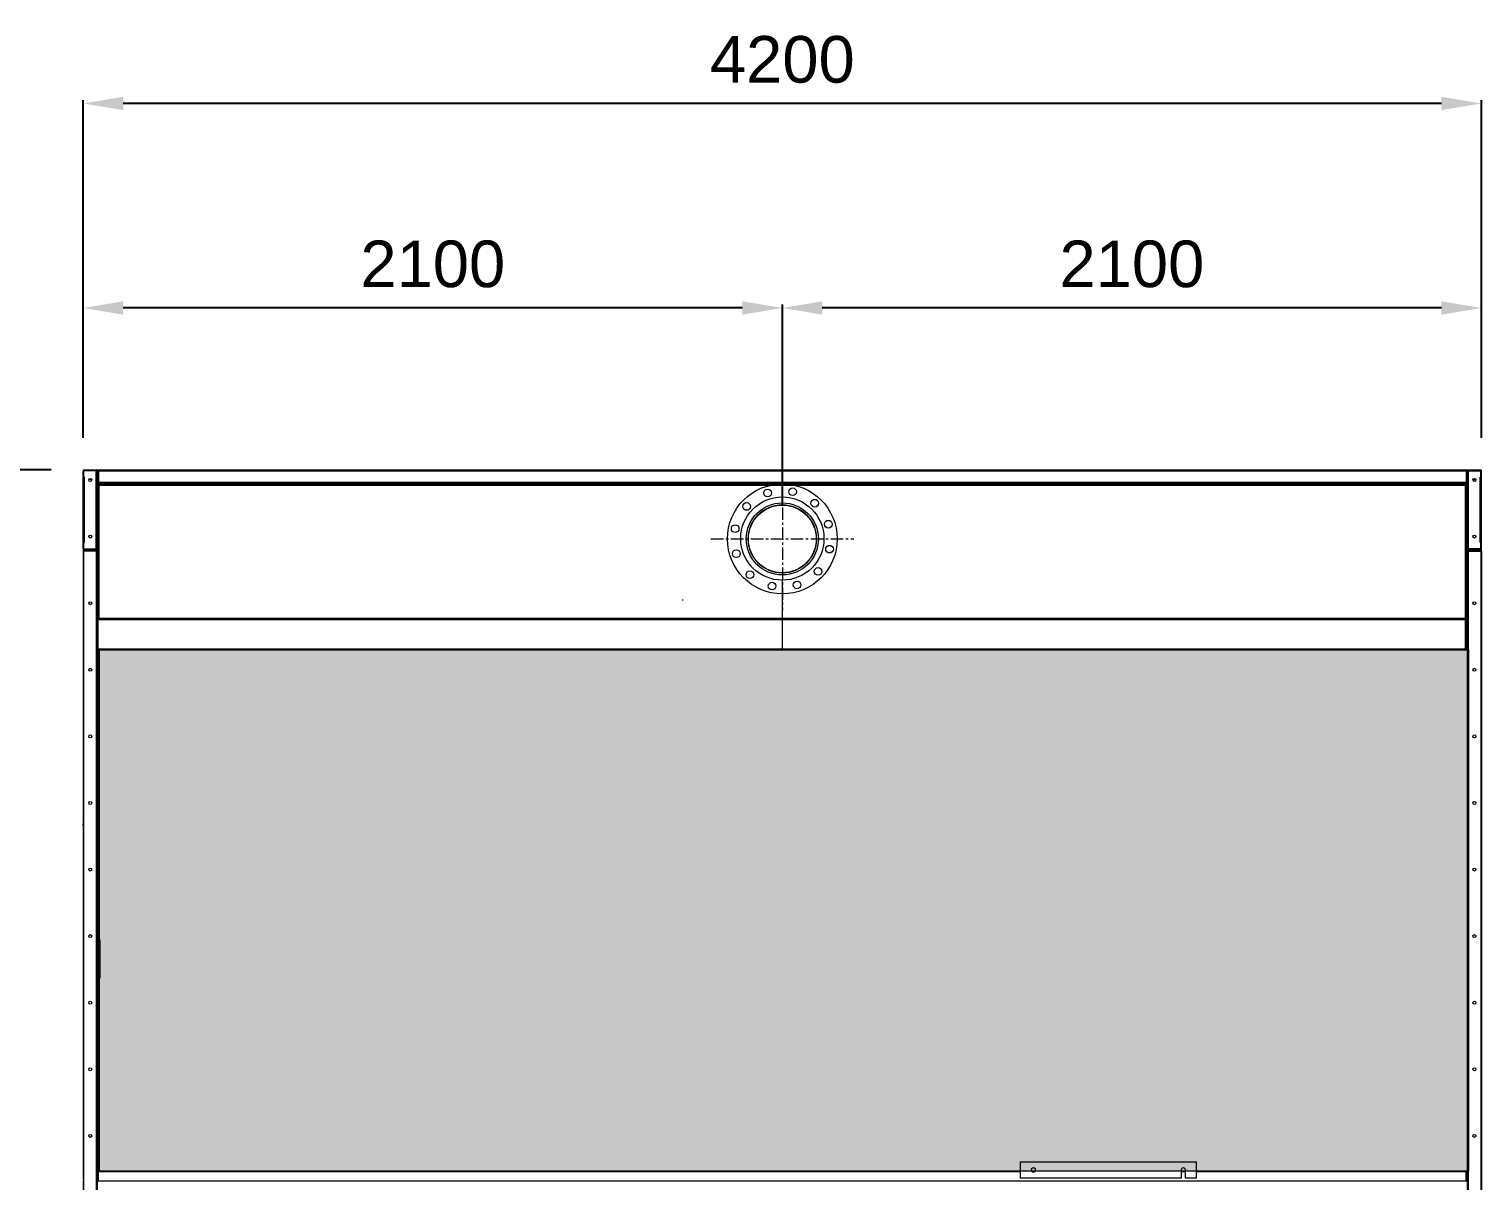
# Model space of a CAD drawing. Header units: millimetres. Extents: x 17202 to 48168, y 11732 to 33629.
# Drawn here: x 19848 to 24212, y 20622 to 24081 of the extents above; entities that cross this region are included whole.
import ezdxf

# ---------------------------------------------------------------- set-up
doc = ezdxf.new("R2010")
doc.units = ezdxf.units.MM
doc.linetypes.add('CENTER', pattern=[2, 1.25, -0.25, 0.25, -0.25])
doc.layers.add('center', color=1, linetype='CENTER')
doc.styles.get("Standard").update_dxf_attribs({"font": 'arial.ttf'})
doc.dimstyles.new('1.40', dxfattribs={"dimscale": 20, "dimtxt": 1.5, "dimasz": 1, "dimexe": 0.5, "dimexo": 0.5, "dimgap": 0.5, "dimtad": 1, "dimdec": 0, "dimzin": 0, "dimdsep": 46, "dimtxsty": 'Standard', "dimcen": 0, "dimclrd": 2, "dimclre": 2, "dimclrt": 3, "dimadec": 0, "dimazin": 0, "dimtfac": 1, "dimtdec": 0, "dimtmove": 0, "dimatfit": 0, "dimfxl": 1, "dimtolj": 1, "dimtzin": 0, "dimlwd": -1, "dimlwe": -1, "dimarcsym": 0})

# ---------------------------------------------------------------- blocks, each defined once
blk = doc.blocks.new('*D205')
at = {"color": 2, "transparency": 16777216}
for p, q in [((20010.4, 22853.5), (20010.4, 23253.5)), ((21990.4, 23243.5), (20130.4, 23243.5)), ((22110.4, 22650.9), (22110.4, 23253.5))]:
    blk.add_line(p, q, dxfattribs=at)
for points in [[(20130.4, 23263.5), (20130.4, 23223.5), (20010.4, 23243.5)], [(21990.4, 23263.5), (21990.4, 23223.5), (22110.4, 23243.5)]]:
    blk.add_solid(points, dxfattribs=at)
at = {"layer": 'Defpoints', "color": 0, "transparency": 16777216}
for p in [(20010.4, 23243.5), (20010.4, 22753.5), (22110.4, 22550.9)]:
    blk.add_point(p, dxfattribs=at)
at = {"color": 3, "lineweight": 5, "transparency": 16777216, "insert": (21060.4, 23375), "char_height": 140, "attachment_point": 5}
blk.add_mtext('\\A1;2100', dxfattribs=at)
blk = doc.blocks.new('*D204')
at = {"color": 2, "transparency": 16777216}
for p, q in [((22110.4, 22650.9), (22110.4, 23253.5)), ((24090.4, 23243.5), (22230.4, 23243.5)), ((24210.4, 22855.2), (24210.4, 23253.5))]:
    blk.add_line(p, q, dxfattribs=at)
for points in [[(22230.4, 23263.5), (22230.4, 23223.5), (22110.4, 23243.5)], [(24090.4, 23263.5), (24090.4, 23223.5), (24210.4, 23243.5)]]:
    blk.add_solid(points, dxfattribs=at)
at = {"layer": 'Defpoints', "color": 0, "transparency": 16777216}
for p in [(22110.4, 23243.5), (24210.4, 22755.2), (22110.4, 22550.9)]:
    blk.add_point(p, dxfattribs=at)
at = {"color": 3, "lineweight": 5, "transparency": 16777216, "insert": (23160.4, 23375), "char_height": 140, "attachment_point": 5}
blk.add_mtext('\\A1;2100', dxfattribs=at)
blk = doc.blocks.new('*D206')
at = {"color": 2, "transparency": 16777216}
for p, q in [((20010.4, 22853.5), (20010.4, 23867.8)), ((24090.4, 23857.8), (20130.4, 23857.8)), ((24210.4, 22853.5), (24210.4, 23867.8))]:
    blk.add_line(p, q, dxfattribs=at)
for points in [[(20130.4, 23877.8), (20130.4, 23837.8), (20010.4, 23857.8)], [(24090.4, 23877.8), (24090.4, 23837.8), (24210.4, 23857.8)]]:
    blk.add_solid(points, dxfattribs=at)
at = {"layer": 'Defpoints', "color": 0, "transparency": 16777216}
for p in [(20010.4, 23857.8), (20010.4, 22753.5), (24210.4, 22753.5)]:
    blk.add_point(p, dxfattribs=at)
at = {"color": 3, "lineweight": 5, "transparency": 16777216, "insert": (22110.4, 23989.3), "char_height": 140, "attachment_point": 5}
blk.add_mtext('\\A1;4200', dxfattribs=at)
blk = doc.blocks.new('*D207')
at = {"color": 2, "transparency": 16777216}
for p, q in [((19913.8, 22756.9), (19269.9, 22756.9)), ((19279.9, 22636.9), (19279.9, 19276.9)), ((19913.8, 19156.9), (19269.9, 19156.9))]:
    blk.add_line(p, q, dxfattribs=at)
for points in [[(19259.9, 22636.9), (19299.9, 22636.9), (19279.9, 22756.9)], [(19259.9, 19276.9), (19299.9, 19276.9), (19279.9, 19156.9)]]:
    blk.add_solid(points, dxfattribs=at)
at = {"layer": 'Defpoints', "color": 0, "transparency": 16777216}
for p in [(20013.8, 22756.9), (19279.9, 19156.9), (20013.8, 19156.9)]:
    blk.add_point(p, dxfattribs=at)
at = {"color": 3, "lineweight": 5, "transparency": 16777216, "insert": (19148.4, 20956.9), "char_height": 140, "attachment_point": 5, "rotation": 90}
blk.add_mtext('\\A1;3600', dxfattribs=at)
blk = doc.blocks.new('3')
at = {"lineweight": 20}
h = blk.add_hatch(dxfattribs=at)
h.set_pattern_fill('HONEY', scale=12)
h.set_pattern_definition([(0, (-389689.09, -67404.757), (57.15, 32.9955677), [38.1, -76.2]), (120, (-389689.09, -67404.757), (-57.15, 32.995568), [38.1, -76.2]), (60, (-389689.09, -67404.757), (1e-07, 65.9911357), [-76.2, 38.1])])
h.paths.add_polyline_path([(24171.2, 20650.6), (24171.2, 22217.1), (20057.8, 22217.1), (20057.8, 20650.6)])
at = {"color": 7, "lineweight": 20, "ltscale": 0.006917}
for p, q in [((20010.4, 22736.9), (20010.4, 22753.5)), ((20010.4, 22736.9), (20010.4, 22753.5)), ((24208.4, 22736.9), (24208.4, 22753.5)), ((24210.4, 22736.9), (24210.4, 22753.5)), ((20010.4, 22536.9), (20010.4, 22520.3)), ((20010.4, 22520.3), (20010.4, 22536.9)), ((24208.4, 22520.3), (24208.4, 22536.9)), ((24210.4, 22520.3), (24210.4, 22536.9))]:
    blk.add_line(p, q, dxfattribs=at)
at = {"color": 7, "lineweight": 20, "ltscale": 0.007958}
for p, q in [((20012.4, 22734.9), (20012.4, 22754)), ((24208.4, 22734.9), (24208.4, 22754)), ((20012.4, 22519.8), (20012.4, 22538.9)), ((24208.4, 22519.8), (24208.4, 22538.9))]:
    blk.add_line(p, q, dxfattribs=at)
at = {"color": 7, "lineweight": 20, "ltscale": 0.01525}
for p, q in [((20049, 22754), (20012.4, 22754)), ((24171.8, 22754), (24208.4, 22754)), ((20012.4, 22519.8), (20049, 22519.8)), ((24208.4, 22519.8), (24171.8, 22519.8))]:
    blk.add_line(p, q, dxfattribs=at)
at = {"color": 7, "lineweight": 20, "ltscale": 0.014667}
for p, q in [((20049, 22756.8), (20013.8, 22756.8)), ((20013.8, 22756.8), (20049, 22756.8)), ((20049, 22754.9), (20013.8, 22754.9)), ((24171.8, 22756.8), (24207, 22756.8)), ((24207, 22756.8), (24171.8, 22756.8)), ((24171.8, 22754.9), (24207, 22754.9)), ((20013.8, 22518.9), (20049, 22518.9)), ((20049, 22518.9), (20013.8, 22518.9)), ((20013.8, 22516.9), (20049, 22516.9)), ((24207, 22518.9), (24171.8, 22518.9)), ((24171.8, 22518.9), (24207, 22518.9)), ((24207, 22516.9), (24171.8, 22516.9))]:
    blk.add_line(p, q, dxfattribs=at)
at = {"color": 7, "lineweight": 20, "ltscale": 0.000374085}
for p, q in [((20015.8, 22754), (20015.8, 22754.8)), ((24207, 22754), (24207, 22754.8))]:
    blk.add_line(p, q, dxfattribs=at)
at = {"color": 7, "lineweight": 20, "ltscale": 0.000833263}
blk.add_line((20049, 22756.8), (20051, 22756.8), dxfattribs=at)
at = {"color": 7, "lineweight": 20, "ltscale": 0.000375}
for p, q in [((20049, 22754), (20049, 22754.9)), ((24171.8, 22754), (24171.8, 22754.9)), ((20055.6, 22713.2), (20055.6, 22714.1)), ((24165.2, 22713.2), (24165.2, 22714.1)), ((24166.4, 22712), (24166.4, 22712.9)), ((20049, 22519.8), (20049, 22518.9)), ((24166.4, 22497.8), (24166.4, 22496.9)), ((24171.8, 22519.8), (24171.8, 22518.9))]:
    blk.add_line(p, q, dxfattribs=at)
at = {"color": 7, "lineweight": 20, "ltscale": 0.001002}
for p, q in [((20051.4, 22754.9), (20049, 22754.9)), ((24169.4, 22754.9), (24171.8, 22754.9)), ((20051.4, 22518.9), (20049, 22518.9)), ((24169.4, 22518.9), (24171.8, 22518.9))]:
    blk.add_line(p, q, dxfattribs=at)
at = {"color": 7, "lineweight": 20, "ltscale": 0.097583}
for p, q in [((20049, 22519.8), (20049, 22754)), ((24171.8, 22519.8), (24171.8, 22754))]:
    blk.add_line(p, q, dxfattribs=at)
at = {"color": 7, "lineweight": 20, "ltscale": 0.000448698}
for p, q in [((20051.7, 22755.5), (20050.8, 22754.9)), ((24169.1, 22755.5), (24169.9, 22754.9)), ((20051.7, 22518.2), (20050.8, 22518.9)), ((24169.1, 22518.2), (24169.9, 22518.9))]:
    blk.add_line(p, q, dxfattribs=at)
at = {"color": 7, "lineweight": 20, "ltscale": 0.000272626}
blk.add_line((20051, 22756.8), (20051, 22756.2), dxfattribs=at)
at = {"color": 7, "lineweight": 20, "ltscale": 0.000736965}
blk.add_line((20053.7, 22755.2), (20051.9, 22755.2), dxfattribs=at)
at = {"color": 7, "lineweight": 20, "ltscale": 8.05106e-06}
blk.add_line((20052.4, 22753.5), (20052.4, 22753.5), dxfattribs=at)
blk.add_line((20052.4, 22753.5), (20052.4, 22753.5), dxfattribs=at)
at = {"color": 7, "lineweight": 20, "ltscale": 0.097167}
for p, q in [((20052.4, 22520.3), (20052.4, 22753.5)), ((24168.4, 22520.3), (24168.4, 22753.5)), ((24168.4, 22520.3), (24168.4, 22753.5))]:
    blk.add_line(p, q, dxfattribs=at)
at = {"color": 7, "lineweight": 20, "ltscale": 0.000414935}
for p, q in [((20053.4, 22755.9), (20052.7, 22755.2)), ((20056.1, 22755.2), (20055.4, 22755.9)), ((24164.7, 22755.2), (24165.4, 22755.9)), ((24167.4, 22755.9), (24166.7, 22755.2))]:
    blk.add_line(p, q, dxfattribs=at)
at = {"color": 7, "lineweight": 20, "ltscale": 0.000125672}
for p, q in [((20054.7, 22754.9), (20054.4, 22754.9)), ((24166.6, 22754.9), (24166.9, 22754.9))]:
    blk.add_line(p, q, dxfattribs=at)
at = {"color": 7, "lineweight": 20, "ltscale": 0.00012559}
blk.add_line((20054.7, 22754.9), (20054.4, 22754.9), dxfattribs=at)
at = {"color": 7, "lineweight": 20, "ltscale": 0.000562231}
blk.add_line((20054.4, 22753.5), (20054.4, 22754.9), dxfattribs=at)
at = {"color": 7, "lineweight": 20, "ltscale": 0.013833}
for p, q in [((20054.4, 22753.5), (20054.4, 22720.3)), ((20056.1, 22753.5), (20056.1, 22720.3)), ((24164.7, 22753.5), (24164.7, 22720.3))]:
    blk.add_line(p, q, dxfattribs=at)
at = {"color": 7, "lineweight": 20, "ltscale": 0.000708333}
for p, q in [((20056.1, 22753.5), (20054.4, 22753.5)), ((20054.4, 22713.2), (20054.4, 22711.5)), ((20056.4, 22713.2), (20056.4, 22711.5)), ((24164.4, 22713.2), (24164.4, 22711.5)), ((24164.7, 22718.9), (24166.4, 22718.9)), ((24166.4, 22713.2), (24166.4, 22711.5))]:
    blk.add_line(p, q, dxfattribs=at)
at = {"color": 7, "lineweight": 20, "ltscale": 0.001131}
for p, q in [((20056.1, 22753.5), (20056.1, 22756.2)), ((24164.7, 22756.2), (24164.7, 22753.5))]:
    blk.add_line(p, q, dxfattribs=at)
at = {"color": 7, "lineweight": 20}
for p, q in [((24164.7, 22753.5), (20056.1, 22753.5)), ((24163, 22756.8), (20057.8, 22756.8)), ((20056.1, 22720.3), (24164.7, 22720.3)), ((20056.1, 22716.9), (24164.7, 22716.9)), ((20057.8, 22714.9), (24163, 22714.9)), ((20057.8, 22711.5), (24163, 22711.5)), ((21604.4, 22715.2), (20266, 22715.2)), ((24129.8, 22715.2), (22016.4, 22715.2)), ((24168.4, 19661.7), (24168.4, 22583.9)), ((20011.6, 22513.5), (20011.6, 19660.3)), ((20049.6, 22518.9), (20049.6, 19660.3)), ((20052.4, 22520.3), (20052.4, 19661.7)), ((24171.2, 19660.3), (24171.2, 22518.9)), ((24209.2, 19660.3), (24209.2, 22513.5)), ((24212, 19660.3), (24212, 22513.5)), ((24168.4, 22310.5), (20057.8, 22310.5)), ((24168.4, 22307.3), (20057.8, 22307.3)), ((20049.6, 22217.1), (24168.4, 22217.1)), ((20052.4, 22219.7), (24168.4, 22219.7)), ((22824.8, 20649), (20056, 20649)), ((22824.8, 20650.6), (20060.4, 20650.6)), ((20055.8, 20621.9), (24165, 20621.9))]:
    blk.add_line(p, q, dxfattribs=at)
at = {"color": 7, "lineweight": 20, "ltscale": 4.99865e-05}
blk.add_line((20057.7, 22756.8), (20057.8, 22756.8), dxfattribs=at)
at = {"color": 7, "lineweight": 20, "ltscale": 1.75167e-05}
blk.add_line((20057.7, 22756.8), (20057.8, 22756.8), dxfattribs=at)
at = {"color": 7, "lineweight": 20, "ltscale": 1.55221e-05}
blk.add_line((20057.7, 22756.8), (20057.8, 22756.8), dxfattribs=at)
at = {"color": 7, "lineweight": 20, "ltscale": 4.33485e-05}
blk.add_line((20059.7, 22756.8), (20059.8, 22756.8), dxfattribs=at)
at = {"color": 7, "lineweight": 20, "ltscale": 4.06755e-05}
blk.add_line((20059.7, 22756.8), (20059.8, 22756.8), dxfattribs=at)
at = {"color": 7, "lineweight": 20, "ltscale": 3.00579e-05}
blk.add_line((20059.7, 22756.8), (20059.8, 22756.8), dxfattribs=at)
at = {"color": 7, "lineweight": 20, "ltscale": 1.78003e-05}
blk.add_line((20059.7, 22756.8), (20059.8, 22756.8), dxfattribs=at)
at = {"color": 7, "lineweight": 20, "ltscale": 2.871e-05}
blk.add_line((20059.7, 22756.8), (20059.8, 22756.8), dxfattribs=at)
at = {"color": 7, "lineweight": 20, "ltscale": 3.95576e-05}
blk.add_line((20059.7, 22756.8), (20059.8, 22756.8), dxfattribs=at)
at = {"color": 7, "lineweight": 20, "ltscale": 1.24791e-05}
blk.add_line((20059.8, 22756.8), (20059.8, 22756.8), dxfattribs=at)
at = {"color": 7, "lineweight": 20, "ltscale": 0.000208336}
blk.add_line((24163, 22756.8), (24163.5, 22756.8), dxfattribs=at)
at = {"color": 7, "lineweight": 20, "ltscale": 2.9878e-05}
blk.add_line((24163.1, 22756.8), (24163, 22756.8), dxfattribs=at)
at = {"color": 7, "lineweight": 20, "ltscale": 1.24078e-05}
blk.add_line((24163, 22756.8), (24163, 22756.8), dxfattribs=at)
at = {"color": 7, "lineweight": 20, "ltscale": 7.39921e-06}
blk.add_line((24163, 22756.8), (24163, 22756.8), dxfattribs=at)
at = {"color": 7, "lineweight": 20, "ltscale": 1.55721e-05}
blk.add_line((24163.5, 22756.8), (24163.5, 22756.8), dxfattribs=at)
at = {"color": 7, "lineweight": 20, "ltscale": 0.000625116}
blk.add_line((24165, 22756.8), (24163.5, 22756.8), dxfattribs=at)
at = {"color": 7, "lineweight": 20, "ltscale": 0.000708334}
blk.add_line((24164.7, 22753.5), (24166.4, 22753.5), dxfattribs=at)
at = {"color": 7, "lineweight": 20, "ltscale": 4.50677e-05}
blk.add_line((24165.1, 22756.8), (24165, 22756.8), dxfattribs=at)
at = {"color": 7, "lineweight": 20, "ltscale": 1.38381e-05}
blk.add_line((24165, 22756.8), (24165, 22756.8), dxfattribs=at)
at = {"color": 7, "lineweight": 20, "ltscale": 1.22548e-05}
blk.add_line((24165, 22756.8), (24165, 22756.8), dxfattribs=at)
at = {"color": 7, "lineweight": 20, "ltscale": 6.372e-06}
blk.add_line((24165, 22756.8), (24165, 22756.8), dxfattribs=at)
at = {"color": 7, "lineweight": 20, "ltscale": 1.23239e-05}
blk.add_line((24165, 22756.8), (24165, 22756.8), dxfattribs=at)
at = {"color": 7, "lineweight": 20, "ltscale": 0.000334243}
blk.add_line((24166.1, 22754.9), (24166.9, 22754.9), dxfattribs=at)
at = {"color": 7, "lineweight": 20, "ltscale": 0.014417}
blk.add_line((24166.4, 22718.9), (24166.4, 22753.5), dxfattribs=at)
at = {"color": 7, "lineweight": 20, "ltscale": 0.000547297}
blk.add_line((24166.7, 22756.2), (24166.7, 22754.9), dxfattribs=at)
at = {"color": 7, "lineweight": 20, "ltscale": 0.015}
blk.add_line((24166.9, 22754.9), (24166.9, 22718.9), dxfattribs=at)
at = {"color": 7, "lineweight": 20, "ltscale": 0.00062562}
blk.add_line((24168.4, 22753.5), (24166.9, 22753.5), dxfattribs=at)
at = {"color": 7, "lineweight": 20, "ltscale": 0.000331381}
blk.add_line((24167.5, 22755.7), (24168.1, 22755.2), dxfattribs=at)
at = {"color": 7, "lineweight": 20, "ltscale": 0.000379592}
blk.add_line((24167.9, 22755.2), (24168.8, 22755.2), dxfattribs=at)
at = {"color": 7, "lineweight": 20, "ltscale": 0.000832099}
blk.add_line((24171.8, 22756.8), (24169.8, 22756.8), dxfattribs=at)
at = {"color": 7, "lineweight": 20, "ltscale": 0.000271651}
blk.add_line((24169.8, 22756.8), (24169.8, 22756.2), dxfattribs=at)
at = {"color": 7, "lineweight": 20, "ltscale": 0.000583263}
blk.add_line((24208.4, 22756.8), (24207, 22756.8), dxfattribs=at)
at = {"color": 7, "lineweight": 20, "ltscale": 0.000127061}
blk.add_line((24208.4, 22756.8), (24208.4, 22756.5), dxfattribs=at)
at = {"color": 7, "lineweight": 20, "ltscale": 0.00018978}
blk.add_line((24209.9, 22755.2), (24210.4, 22755.2), dxfattribs=at)
at = {"color": 7, "lineweight": 20, "ltscale": 0.000708455}
blk.add_line((24210.4, 22753.5), (24210.4, 22755.2), dxfattribs=at)
at = {"color": 7, "lineweight": 20, "ltscale": 0.000833333}
for p, q in [((20010.4, 22736.9), (20012.4, 22736.9)), ((20010.4, 22734.9), (20012.4, 22734.9)), ((20054.4, 22713.2), (20056.4, 22713.2)), ((20054.4, 22711.5), (20056.4, 22711.5)), ((24166.4, 22713.2), (24164.4, 22713.2)), ((24166.4, 22711.5), (24164.4, 22711.5)), ((24210.4, 22736.9), (24208.4, 22736.9)), ((24210.4, 22734.9), (24208.4, 22734.9)), ((20010.4, 22536.9), (20012.4, 22536.9)), ((20010.4, 22536.9), (20012.4, 22536.9)), ((24210.4, 22536.9), (24208.4, 22536.9)), ((24210.4, 22536.9), (24208.4, 22536.9)), ((20056.4, 21276.2), (20054.4, 21276.2)), ((20056.4, 21274.6), (20054.4, 21274.6))]:
    blk.add_line(p, q, dxfattribs=at)
at = {"color": 7, "lineweight": 20, "ltscale": 0.081667}
for p, q in [((20010.4, 22538.9), (20010.4, 22734.9)), ((20013.8, 22538.9), (20013.8, 22734.9)), ((24207, 22538.9), (24207, 22734.9)), ((24210.4, 22538.9), (24210.4, 22734.9))]:
    blk.add_line(p, q, dxfattribs=at)
at = {"color": 7, "lineweight": 20, "ltscale": 0.000583333}
for p, q in [((20013.8, 22734.9), (20012.4, 22734.9)), ((24207, 22734.9), (24208.4, 22734.9)), ((20012.4, 22538.9), (20013.8, 22538.9)), ((24208.4, 22538.9), (24207, 22538.9))]:
    blk.add_line(p, q, dxfattribs=at)
at = {"color": 7, "lineweight": 20, "ltscale": 0.000833337}
for p, q in [((20054.4, 22711.5), (20052.4, 22711.5)), ((24166.4, 22711.5), (24168.4, 22711.5))]:
    blk.add_line(p, q, dxfattribs=at)
at = {"color": 7, "lineweight": 20, "ltscale": 0.053167}
blk.add_line((20052.4, 22711.5), (20052.4, 22583.9), dxfattribs=at)
at = {"color": 7, "lineweight": 20, "ltscale": 0.000561904}
blk.add_line((20054.4, 22718.9), (20054.4, 22720.2), dxfattribs=at)
at = {"color": 7, "lineweight": 20, "ltscale": 0.000125435}
blk.add_line((20054.7, 22718.9), (20054.4, 22718.9), dxfattribs=at)
at = {"color": 7, "lineweight": 20, "ltscale": 0.002375}
blk.add_line((20054.4, 22713.1), (20054.4, 22718.8), dxfattribs=at)
at = {"color": 7, "lineweight": 20, "ltscale": 0.000707554}
blk.add_line((20054.4, 22716.9), (20056.1, 22716.9), dxfattribs=at)
at = {"color": 7, "lineweight": 20, "ltscale": 0.000707705}
blk.add_line((20054.4, 22714.9), (20056.1, 22714.9), dxfattribs=at)
at = {"color": 7, "lineweight": 20, "ltscale": 0.142705}
for p, q in [((20054.4, 22369), (20054.4, 22711.5)), ((20057.8, 22307.3), (20057.8, 22711.5)), ((24163, 22217.1), (24163, 22711.5)), ((24166.4, 22219.7), (24166.4, 22711.5))]:
    blk.add_line(p, q, dxfattribs=at)
at = {"color": 7, "lineweight": 20, "ltscale": 0.001417}
for p, q in [((20057.8, 22711.5), (20054.4, 22711.5)), ((20056.1, 22720.3), (20056.1, 22716.9)), ((20057.8, 22711.5), (20057.8, 22714.9)), ((21810.4, 22711.5), (21810.4, 22714.9)), ((24163, 22711.5), (24163, 22714.9)), ((24163, 22711.5), (24166.4, 22711.5)), ((24164.7, 22720.3), (24164.7, 22716.9)), ((20010.4, 22538.9), (20013.8, 22538.9)), ((24210.4, 22538.9), (24207, 22538.9))]:
    blk.add_line(p, q, dxfattribs=at)
at = {"color": 7, "lineweight": 20, "ltscale": 0.00075}
for p, q in [((20057.4, 22714.1), (20055.6, 22714.1)), ((24163.4, 22714.1), (24165.2, 22714.1))]:
    blk.add_line(p, q, dxfattribs=at)
at = {"color": 7, "lineweight": 20, "ltscale": 5.91962e-05}
blk.add_line((20055.8, 22714.1), (20055.7, 22714.2), dxfattribs=at)
at = {"color": 7, "lineweight": 20, "ltscale": 0.000832499}
blk.add_line((20056.1, 22716.8), (20056.1, 22714.9), dxfattribs=at)
at = {"color": 7, "lineweight": 20, "ltscale": 0.000333342}
for p, q in [((20056.1, 22714.9), (20056.1, 22714.1)), ((24164.7, 22714.9), (24164.7, 22714.1))]:
    blk.add_line(p, q, dxfattribs=at)
at = {"color": 7, "lineweight": 20, "ltscale": 0.000708193}
blk.add_line((20056.1, 22714.9), (20057.8, 22714.9), dxfattribs=at)
at = {"color": 7, "lineweight": 20, "ltscale": 0.000166667}
for p, q in [((20057.8, 22714.1), (20057.4, 22714.1)), ((24163, 22714.1), (24163.4, 22714.1))]:
    blk.add_line(p, q, dxfattribs=at)
at = {"color": 7, "lineweight": 20, "ltscale": 5.54767e-06}
blk.add_line((20057.8, 22714.9), (20057.8, 22714.9), dxfattribs=at)
at = {"color": 7, "lineweight": 20, "ltscale": 1.09406e-05}
blk.add_line((20057.8, 22714.9), (20057.8, 22714.9), dxfattribs=at)
at = {"color": 7, "lineweight": 20, "ltscale": 0.00067235}
for p, q in [((20091, 22715.2), (20091, 22716.9)), ((24129.8, 22715.2), (24129.8, 22716.9))]:
    blk.add_line(p, q, dxfattribs=at)
at = {"color": 7, "lineweight": 20, "ltscale": 0.043924}
blk.add_line((20196.4, 22715.2), (20091, 22715.2), dxfattribs=at)
at = {"color": 7, "lineweight": 20, "ltscale": 0.000160787}
for p, q in [((20091, 22714.9), (20091, 22715.2)), ((24129.8, 22714.9), (24129.8, 22715.2))]:
    blk.add_line(p, q, dxfattribs=at)
at = {"color": 7, "lineweight": 20, "ltscale": 0.001149}
for p, q in [((20194.9, 22716.9), (20196.8, 22714.9)), ((20202, 22716.9), (20203.9, 22714.9)), ((20217.5, 22714.9), (20215.6, 22716.9)), ((20243.2, 22716.9), (20245.1, 22714.9)), ((20258.6, 22714.9), (20256.7, 22716.9)), ((20265.7, 22714.9), (20263.8, 22716.9)), ((20266.4, 22714.9), (20264.5, 22716.9))]:
    blk.add_line(p, q, dxfattribs=at)
at = {"color": 7, "lineweight": 20, "ltscale": 5.44556e-06}
for p, q in [((20928, 22714.9), (20928, 22714.9)), ((22683, 22714.9), (22683, 22714.9))]:
    blk.add_line(p, q, dxfattribs=at)
at = {"color": 7, "lineweight": 20, "ltscale": 9.52934e-06}
for p, q in [((20928, 22714.9), (20928, 22714.9)), ((24161.5, 22714.9), (24161.5, 22714.9))]:
    blk.add_line(p, q, dxfattribs=at)
at = {"color": 7, "lineweight": 20, "ltscale": 5.46643e-06}
for p, q in [((20936.3, 22714.9), (20936.3, 22714.9)), ((22691.3, 22714.9), (22691.3, 22714.9))]:
    blk.add_line(p, q, dxfattribs=at)
at = {"color": 7, "lineweight": 20, "ltscale": 9.52935e-06}
for p, q in [((20936.3, 22714.9), (20936.3, 22714.9)), ((22691.3, 22714.9), (22691.3, 22714.9))]:
    blk.add_line(p, q, dxfattribs=at)
at = {"color": 7, "lineweight": 20, "ltscale": 0.00083348}
blk.add_line((21604.4, 22714.9), (21604.4, 22716.9), dxfattribs=at)
at = {"color": 7, "lineweight": 20, "ltscale": 0.000833322}
blk.add_line((22016.4, 22716.9), (22016.4, 22714.9), dxfattribs=at)
at = {"color": 7, "lineweight": 20, "ltscale": 0.014833}
blk.add_line((22110.4, 22675.9), (22110.4, 22711.5), dxfattribs=at)
at = {"color": 7, "lineweight": 20, "ltscale": 9.52936e-06}
blk.add_line((22683, 22714.9), (22683, 22714.9), dxfattribs=at)
at = {"color": 7, "lineweight": 20, "ltscale": 1.33962e-05}
blk.add_line((24161.5, 22714.9), (24161.5, 22714.9), dxfattribs=at)
at = {"color": 7, "lineweight": 20, "ltscale": 0.000708462}
blk.add_line((24164.7, 22714.9), (24163, 22714.9), dxfattribs=at)
at = {"color": 7, "lineweight": 20, "ltscale": 0.000874532}
blk.add_line((24164.7, 22716.9), (24164.7, 22714.9), dxfattribs=at)
at = {"color": 7, "lineweight": 20, "ltscale": 0.00083325}
blk.add_line((24166.7, 22716.9), (24164.7, 22716.9), dxfattribs=at)
at = {"color": 7, "lineweight": 20, "ltscale": 0.000708036}
blk.add_line((24164.7, 22714.9), (24166.4, 22714.9), dxfattribs=at)
at = {"color": 7, "lineweight": 20, "ltscale": 0.000208346}
blk.add_line((24166.4, 22718.9), (24166.9, 22718.9), dxfattribs=at)
at = {"color": 7, "lineweight": 20, "ltscale": 0.001543}
blk.add_line((24166.4, 22713.1), (24166.4, 22716.9), dxfattribs=at)
at = {"color": 7, "lineweight": 20, "ltscale": 1.27636e-06}
blk.add_line((24166.4, 22712), (24166.4, 22712), dxfattribs=at)
at = {"color": 7, "lineweight": 20, "ltscale": 0.000831268}
blk.add_line((24166.7, 22718.8), (24166.7, 22716.9), dxfattribs=at)
at = {"color": 7, "lineweight": 20, "ltscale": 0.000625612}
blk.add_line((24168.4, 22718.9), (24166.9, 22718.9), dxfattribs=at)
at = {"color": 7, "lineweight": 20, "ltscale": 0.000832424}
blk.add_line((24210.4, 22734.9), (24210.4, 22736.8), dxfattribs=at)
at = {"color": 7, "lineweight": 20, "ltscale": 0.000833201}
blk.add_line((20052.4, 22583.9), (20054.4, 22583.9), dxfattribs=at)
at = {"color": 7, "lineweight": 20, "ltscale": 0.403744}
blk.add_line((20054.4, 22585), (20054.4, 21276.2), dxfattribs=at)
at = {"color": 7, "lineweight": 20, "ltscale": 0.000833465}
blk.add_line((24168.4, 22583.9), (24166.4, 22583.9), dxfattribs=at)
at = {"color": 7, "lineweight": 20, "ltscale": 0.352083}
blk.add_line((20010.4, 22538.9), (20010.4, 21693.9), dxfattribs=at)
at = {"color": 7, "lineweight": 20, "ltscale": 0.000832419}
blk.add_line((24210.4, 22536.9), (24210.4, 22538.8), dxfattribs=at)
at = {"color": 7, "lineweight": 20, "ltscale": 0.000500046}
blk.add_line((20011.6, 22513.5), (20010.4, 22513.5), dxfattribs=at)
at = {"color": 7, "lineweight": 20, "ltscale": 0.015833}
for p, q in [((20049.6, 22513.5), (20011.6, 22513.5)), ((24171.2, 22513.5), (24209.2, 22513.5))]:
    blk.add_line(p, q, dxfattribs=at)
at = {"color": 7, "lineweight": 20, "ltscale": 0.015667}
for p, q in [((20012, 22514.9), (20049.6, 22514.9)), ((24208.8, 22514.9), (24171.2, 22514.9))]:
    blk.add_line(p, q, dxfattribs=at)
at = {"color": 7, "lineweight": 20, "ltscale": 0.000583334}
for p, q in [((20012, 22514.9), (20012, 22513.5)), ((20049.6, 22514.9), (20049.6, 22513.5)), ((24171.2, 22514.9), (24171.2, 22513.5)), ((24208.8, 22514.9), (24208.8, 22513.5))]:
    blk.add_line(p, q, dxfattribs=at)
at = {"color": 7, "lineweight": 20, "ltscale": 0.000957772}
blk.add_line((20012.4, 22514.9), (20012.4, 22517.1), dxfattribs=at)
at = {"color": 7, "lineweight": 20, "ltscale": 0.000375915}
blk.add_line((20015.8, 22518.8), (20015.8, 22519.8), dxfattribs=at)
at = {"color": 7, "lineweight": 20, "ltscale": 0.000832784}
blk.add_line((20015.8, 22514.9), (20015.8, 22516.8), dxfattribs=at)
at = {"color": 7, "lineweight": 20, "ltscale": 0.000912135}
for p, q in [((20049.6, 22513.5), (20051.8, 22513.5)), ((24169, 22513.5), (24171.2, 22513.5))]:
    blk.add_line(p, q, dxfattribs=at)
at = {"color": 7, "lineweight": 20, "ltscale": 0.001261}
blk.add_line((20051, 22514.5), (20051, 22517.5), dxfattribs=at)
at = {"color": 7, "lineweight": 20, "ltscale": 0.000341711}
for p, q in [((20051.6, 22514), (20051, 22513.5)), ((24169.2, 22514), (24169.8, 22513.5))]:
    blk.add_line(p, q, dxfattribs=at)
at = {"color": 7, "lineweight": 20, "ltscale": 1.56939e-05}
blk.add_line((20052.4, 22520.2), (20052.4, 22520.3), dxfattribs=at)
at = {"color": 7, "lineweight": 20, "ltscale": 8.33834e-06}
blk.add_line((20052.4, 22520.2), (20052.4, 22520.3), dxfattribs=at)
at = {"color": 7, "lineweight": 20, "ltscale": 8.83136e-06}
blk.add_line((20052.4, 22512.1), (20052.4, 22512.1), dxfattribs=at)
at = {"color": 7, "lineweight": 20, "ltscale": 8.87683e-06}
blk.add_line((20052.4, 22512.1), (20052.4, 22512.1), dxfattribs=at)
at = {"color": 7, "lineweight": 20, "ltscale": 3.11303e-05}
blk.add_line((20052.4, 22512.1), (20052.4, 22512.1), dxfattribs=at)
at = {"color": 7, "lineweight": 20, "ltscale": 1.44681e-05}
blk.add_line((20052.4, 22512.1), (20052.4, 22512.1), dxfattribs=at)
at = {"color": 7, "lineweight": 20, "ltscale": 3.11304e-05}
blk.add_line((20052.4, 22512.1), (20052.4, 22512.1), dxfattribs=at)
at = {"color": 7, "lineweight": 20, "ltscale": 0.00337}
blk.add_line((24168.4, 22512.1), (24168.4, 22520.2), dxfattribs=at)
at = {"color": 7, "lineweight": 20, "ltscale": 0.000832722}
for p, q in [((24171.8, 22514.9), (24171.8, 22516.8)), ((24207, 22514.9), (24207, 22516.8))]:
    blk.add_line(p, q, dxfattribs=at)
at = {"color": 7, "lineweight": 20, "ltscale": 0.000374998}
blk.add_line((24207, 22518.9), (24207, 22519.8), dxfattribs=at)
at = {"color": 7, "lineweight": 20, "ltscale": 0.001167}
blk.add_line((24209.2, 22513.5), (24212, 22513.5), dxfattribs=at)
at = {"color": 7, "lineweight": 20, "ltscale": 0.002832}
blk.add_line((24210.4, 22513.5), (24210.4, 22520.2), dxfattribs=at)
at = {"color": 7, "lineweight": 20, "ltscale": 0.024121}
blk.add_line((22110.4, 22368), (22110.4, 22425.9), dxfattribs=at)
at = {"color": 7, "lineweight": 20, "ltscale": 0.001354}
for p, q in [((21810.4, 22368), (21810.4, 22364.7)), ((21810.4, 22310.5), (21810.4, 22307.3))]:
    blk.add_line(p, q, dxfattribs=at)
at = {"color": 7, "lineweight": 20, "ltscale": 0.036483}
blk.add_line((22110.4, 22219.7), (22110.4, 22384.9), dxfattribs=at)
at = {"color": 7, "lineweight": 20, "ltscale": 0.392019}
blk.add_line((20056.4, 22219.7), (20056.4, 21276.2), dxfattribs=at)
at = {"color": 7, "lineweight": 20, "ltscale": 0.363192}
blk.add_line((20057.8, 22219.7), (20057.8, 21345.4), dxfattribs=at)
at = {"color": 7, "lineweight": 20, "ltscale": 0.002167}
for p, q in [((20008.8, 21693.9), (20008.8, 21688.7)), ((20059.9, 21300.2), (20059.9, 21305.4)), ((20059.9, 21275.6), (20059.9, 21270.4))]:
    blk.add_line(p, q, dxfattribs=at)
at = {"color": 7, "lineweight": 20, "ltscale": 0.000666667}
for p, q in [((20010.4, 21693.9), (20008.8, 21693.9)), ((20010.4, 21688.7), (20008.8, 21688.7)), ((20054.4, 20650.9), (20056, 20650.9)), ((24166.4, 20650.9), (24164.8, 20650.9))]:
    blk.add_line(p, q, dxfattribs=at)
at = {"color": 7, "lineweight": 20, "ltscale": 0.441833}
blk.add_line((20010.4, 21688.7), (20010.4, 20628.3), dxfattribs=at)
at = {"color": 7, "lineweight": 20, "ltscale": 0.047917}
for p, q in [((20056.7, 21345.4), (20056.7, 21230.4)), ((20059.9, 21345.4), (20059.9, 21230.4))]:
    blk.add_line(p, q, dxfattribs=at)
at = {"color": 7, "lineweight": 20, "ltscale": 0.001333}
for p, q in [((20056.7, 21345.4), (20059.9, 21345.4)), ((20056.7, 21230.4), (20059.9, 21230.4))]:
    blk.add_line(p, q, dxfattribs=at)
at = {"color": 7, "lineweight": 20, "ltscale": 0.01025}
blk.add_line((20059.9, 21300.2), (20059.9, 21275.6), dxfattribs=at)
at = {"color": 7, "lineweight": 20, "ltscale": 0.000658263}
blk.add_line((20054.4, 21276.2), (20054.4, 21274.6), dxfattribs=at)
at = {"color": 7, "lineweight": 20, "ltscale": 0.259889}
blk.add_line((20054.4, 20650.9), (20054.4, 21274.6), dxfattribs=at)
at = {"color": 7, "lineweight": 20, "ltscale": 0.001329}
blk.add_line((20056.4, 21276.2), (20056.4, 21273), dxfattribs=at)
at = {"color": 7, "lineweight": 20, "ltscale": 0.260664}
blk.add_line((20056.4, 20649), (20056.4, 21274.6), dxfattribs=at)
at = {"color": 7, "lineweight": 20, "ltscale": 0.242234}
blk.add_line((20057.8, 21230.4), (20057.8, 20649), dxfattribs=at)
at = {"color": 7, "lineweight": 20, "ltscale": 0.012167}
for p, q in [((20054.4, 20621.7), (20054.4, 20650.9)), ((24166.4, 20650.9), (24166.4, 20621.7))]:
    blk.add_line(p, q, dxfattribs=at)
at = {"color": 7, "lineweight": 20, "ltscale": 0.01129}
for p, q in [((20055.8, 20621.9), (20055.8, 20649)), ((24165, 20621.9), (24165, 20649))]:
    blk.add_line(p, q, dxfattribs=at)
at = {"color": 7, "lineweight": 20, "ltscale": 0.000666714}
for p, q in [((20060.4, 20650.6), (20060.4, 20649)), ((24151.4, 20650.6), (24151.4, 20649))]:
    blk.add_line(p, q, dxfattribs=at)
at = {"color": 7, "lineweight": 20, "ltscale": 0.220833}
blk.add_line((22824.8, 20679.5), (23354.8, 20679.5), dxfattribs=at)
at = {"color": 7, "lineweight": 20, "ltscale": 0.020754}
for p, q in [((22824.8, 20679.5), (22824.8, 20629.6)), ((23354.8, 20629.6), (23354.8, 20679.5))]:
    blk.add_line(p, q, dxfattribs=at)
at = {"color": 7, "lineweight": 20, "ltscale": 0.004285}
blk.add_line((22869.9, 20650.6), (22859.6, 20650.6), dxfattribs=at)
at = {"color": 7, "lineweight": 20, "ltscale": 0.002776}
blk.add_line((22868.1, 20649), (22861.5, 20649), dxfattribs=at)
at = {"color": 7, "lineweight": 20, "ltscale": 0.010377}
for p, q in [((23308.3, 20654.6), (23308.3, 20629.6)), ((23321.3, 20629.6), (23321.3, 20654.6))]:
    blk.add_line(p, q, dxfattribs=at)
at = {"color": 7, "lineweight": 20, "ltscale": 0.005417}
for p, q in [((23321.3, 20650.6), (23308.3, 20650.6)), ((23321.3, 20649), (23308.3, 20649))]:
    blk.add_line(p, q, dxfattribs=at)
at = {"color": 7, "lineweight": 20, "ltscale": 0.081917}
blk.add_line((24151.4, 20650.6), (23354.8, 20650.6), dxfattribs=at)
at = {"color": 7, "lineweight": 20, "ltscale": 0.0875}
blk.add_line((24164.8, 20649), (23354.8, 20649), dxfattribs=at)
at = {"color": 0, "lineweight": 20}
for p, q in [((24164.8, 20650.9), (24164.8, 20649)), ((24164.8, 20649), (24165, 20649))]:
    blk.add_line(p, q, dxfattribs=at)
at = {"color": 7, "lineweight": 20, "ltscale": 0.44375}
blk.add_line((20010.4, 20623.1), (20010.4, 19558.1), dxfattribs=at)
at = {"color": 7, "lineweight": 20, "ltscale": 0.000967409}
for p, q in [((20055.8, 20619.6), (20055.8, 20621.9)), ((24165, 20619.6), (24165, 20621.9))]:
    blk.add_line(p, q, dxfattribs=at)
at = {"color": 7, "lineweight": 20, "ltscale": 0.201458}
for p, q in [((23308.3, 20629.6), (22824.8, 20629.6)), ((23308.3, 20629.5), (22824.8, 20629.5))]:
    blk.add_line(p, q, dxfattribs=at)
at = {"color": 7, "lineweight": 20, "ltscale": 7.26298e-05}
for p, q in [((22824.8, 20629.6), (22824.8, 20629.5)), ((23308.3, 20629.6), (23308.3, 20629.5)), ((23321.3, 20629.6), (23321.3, 20629.5)), ((23354.8, 20629.6), (23354.8, 20629.5))]:
    blk.add_line(p, q, dxfattribs=at)
at = {"color": 7, "lineweight": 20, "ltscale": 0.013958}
for p, q in [((23354.8, 20629.6), (23321.3, 20629.6)), ((23354.8, 20629.5), (23321.3, 20629.5))]:
    blk.add_line(p, q, dxfattribs=at)
at = {"color": 0, "lineweight": 20}
blk.add_lwpolyline([(20057.8, 22217.1), (24171.2, 22217.1), (24171.2, 20650.6), (20057.8, 20650.6)], close=True, dxfattribs=at)
at = {"color": 7, "lineweight": 20}
for centre, radius in [((20031.4, 22726.9), 4.5), ((22110.4, 22549.9), 165), ((22066.2, 22687.9), 11.5), ((22141.1, 22691.6), 11.5), ((24189.4, 22726.9), 4.5), ((22110.4, 22550.9), 125), ((22003.1, 22647.3), 11.5), ((22110.4, 22549.9), 108.2), ((22110.4, 22549.9), 102.5), ((22110.4, 22549.9), 101.8), ((22207.9, 22657.2), 11.5), ((21968.7, 22580.6), 11.5), ((22248.5, 22594.1), 11.5), ((20031.4, 22556.9), 4.5), ((22252.1, 22519.1), 11.5), ((24189.4, 22556.9), 4.5), ((21972.3, 22505.6), 11.5), ((22012.9, 22442.5), 11.5), ((22217.7, 22452.4), 11.5), ((22079.6, 22408.2), 11.5), ((22154.6, 22411.8), 11.5), ((20031.4, 22356.9), 4.5), ((24189.4, 22356.9), 4.5), ((20031.4, 22156.9), 4.5), ((24189.4, 22156.9), 4.5), ((20031.4, 21956.9), 4.5), ((24189.4, 21956.9), 4.5), ((20031.4, 21756.9), 4.5), ((24189.4, 21756.9), 4.5), ((20031.4, 21556.9), 4.5), ((24189.4, 21556.9), 4.5), ((20031.4, 21356.9), 4.5), ((24189.4, 21356.9), 4.5), ((20031.4, 21156.9), 4.5), ((24189.4, 21156.9), 4.5), ((20031.4, 20956.9), 4.5), ((24189.4, 20956.9), 4.5), ((20031.4, 20756.9), 4.5), ((24189.4, 20756.9), 4.5)]:
    blk.add_circle(centre, radius, dxfattribs=at)
for centre, radius, start, end in [((20013.8, 22753.5), 3.4, 90, 180), ((20013.8, 22753.5), 3.4, 90, 180), ((20013.8, 22753.5), 1.4, 90, 159.0752), ((20049, 22753.5), 3.4, 37.0589, 90), ((20049, 22753.5), 3.4, 0, 90), ((20051, 22753.5), 3.4, 0.7421, 90), ((20057.8, 22753.5), 3.4, 90, 180), ((20928, 22753.5), 3.4, 89.1059, 90), ((20936.3, 22753.5), 3.4, 90, 90.8941), ((21806.5, 22753.5), 3.4, 89.1059, 90), ((21814.8, 22753.5), 3.4, 90, 90.8941), ((22685, 22753.5), 3.4, 89.1059, 90), ((22693.3, 22753.5), 3.4, 90, 90.8941), ((24163, 22753.5), 3.4, 0, 90), ((24163.5, 22753.5), 3.4, 24.3157, 90), ((24165, 22753.5), 3.4, 0.702, 90), ((24169.8, 22753.5), 3.4, 90, 134.9998), ((24171.8, 22753.5), 3.4, 90, 180), ((24171.8, 22753.5), 3.4, 90, 180), ((24207, 22753.5), 3.4, 0, 90), ((24207, 22753.5), 3.4, 0, 90), ((24207, 22753.5), 1.4, 20.9248, 90), ((20033.4, 22732.9), 4.5, 206.2136, 296.9187), ((20033.4, 22732.9), 3, 210.8421, 292.3085), ((20057.8, 22720.3), 3.4, 180, 240), ((20057.8, 22711.5), 3.4, 130.3202, 150.009), ((20057.8, 22711.5), 3.4, 120.0016, 130.1223), ((24163.5, 22720.3), 3.4, 290.6601, 335.6839), ((24163, 22720.3), 3.4, 300, 335.6837), ((24163, 22720.3), 3.4, 359.7733, 0), ((24165, 22720.3), 3.4, 300, 335.6837), ((24163.5, 22720.3), 3.4, 359.8044, 0), ((24189.4, 22732.9), 4.5, 221.8143, 318.1832), ((24187.4, 22732.9), 3, 247.6973, 329.1521), ((20013.8, 22520.3), 3.4, 180, 270), ((20013.2, 22512.1), 2.8, 115.3772, 150), ((20013.8, 22520.3), 1.4, 200.9374, 270), ((20013.8, 22520.3), 1.4, 200.9249, 270), ((20049, 22520.3), 3.4, 270, 0), ((20049.6, 22512.1), 2.8, 0, 90), ((24171.8, 22520.3), 3.4, 180, 217.0589), ((24171.8, 22520.3), 3.4, 180, 270), ((24171.2, 22512.1), 2.8, 90, 180), ((24207, 22520.3), 3.4, 270, 0), ((24207, 22520.3), 1.4, 270, 339.0626), ((24207, 22520.3), 1.4, 270, 339.0751), ((24207.6, 22512.1), 2.8, 30, 64.6233), ((20065.1, 21300.2), 5.2, 90, 90.117)]:
    blk.add_arc(centre, radius, start, end, dxfattribs=at)
for centre, major_axis, ratio, start_param, end_param in [((24163.6, 22711.4), (-2.8, 0), 0.965926, 3.858864, 4.104144), ((24163, 22503), (3.4, 0), 0.087156, 0, 0.006877), ((20057.8, 21273), (1.4, 0), 0.087156, 3.141593, 3.808775), ((20057.8, 21273), (3.4, 0), 0.087156, 4.287999, 4.382994), ((20057.8, 21271.5), (-3.4, 0), 0.087156, 5.041784, 5.136779), ((20057.8, 21271.4), (1.4, 0), 0.087156, 3.141593, 3.808775), ((22864.8, 20654.6), (6.5, 0), 0.996195, 0, 3.141593), ((22864.8, 20654.4), (6.5, 0), 0.996195, 0.013467, 3.128141), ((22864.8, 20654.6), (6.5, 0), 0.996195, 3.141593, 6.283185), ((23314.8, 20654.6), (6.5, 0), 0.996195, 0, 3.141593), ((23314.8, 20654.4), (6.5, 0), 0.996195, 0, 3.141593)]:
    blk.add_ellipse(centre, major_axis=major_axis, ratio=ratio, start_param=start_param, end_param=end_param, dxfattribs=at)
for points, knots in [([(20051.4, 22754.9), (20051.7, 22754.6), (20052, 22754.4), (20052.2, 22754.1), (20052.4, 22753.8), (20052.4, 22753.5), (20052.4, 22753.5), (20052.4, 22753.5), (20052.4, 22753.5)], [0, 0, 0, 0, 0, 0, 4.644554, 4.644554, 4.644554, 5.125492, 5.125492, 5.125492, 5.125492, 5.125492, 5.125492]), ([(24169.4, 22754.9), (24169.1, 22754.6), (24168.8, 22754.4), (24168.6, 22754.1), (24168.4, 22753.8), (24168.4, 22753.5), (24168.4, 22753.5), (24168.4, 22753.5), (24168.4, 22753.5)], [0, 0, 0, 0, 0, 0, 4.644554, 4.644554, 4.644554, 5.125492, 5.125492, 5.125492, 5.125492, 5.125492, 5.125492]), ([(20052.4, 22583.9), (20052.4, 22583.9), (20052.4, 22584), (20052.5, 22584.1), (20052.8, 22584.4), (20053.2, 22584.6), (20053.6, 22584.8), (20054, 22584.9), (20054.4, 22585)], [0, 0, 0, 0, 0, 0, 2.034087, 2.034087, 2.034087, 5.485626, 5.485626, 5.485626, 5.485626, 5.485626, 5.485626]), ([(24168.4, 22583.9), (24168.4, 22583.9), (24168.3, 22584), (24168.3, 22584.1), (24168, 22584.4), (24167.5, 22584.6), (24167.2, 22584.8), (24166.8, 22584.9), (24166.4, 22585)], [0, 0, 0, 0, 0, 0, 2.029663, 2.029663, 2.029663, 5.473953, 5.473953, 5.473953, 5.473953, 5.473953, 5.473953]), ([(20051.4, 22518.9), (20051.7, 22519.1), (20052, 22519.3), (20052.2, 22519.6), (20052.4, 22519.9), (20052.4, 22520.2), (20052.4, 22520.2), (20052.4, 22520.2), (20052.4, 22520.3)], [0, 0, 0, 0, 0, 0, 4.644554, 4.644554, 4.644554, 5.125492, 5.125492, 5.125492, 5.125492, 5.125492, 5.125492]), ([(24169.4, 22518.9), (24169.1, 22519.1), (24168.8, 22519.3), (24168.6, 22519.6), (24168.4, 22519.9), (24168.4, 22520.2), (24168.4, 22520.2), (24168.4, 22520.2), (24168.4, 22520.3)], [0, 0, 0, 0, 0, 0, 4.644554, 4.644554, 4.644554, 5.125492, 5.125492, 5.125492, 5.125492, 5.125492, 5.125492])]:
    blk.add_open_spline(points, degree=5, knots=knots, dxfattribs=at)
for points in [[(20053.7, 22755.2), (20054, 22754.8), (20054.2, 22754.5), (20054.3, 22754.2), (20054.4, 22753.8), (20054.4, 22753.5)], [(20056.1, 22756.2), (20056.4, 22756.4), (20056.8, 22756.6), (20057.1, 22756.8), (20057.4, 22756.8), (20057.8, 22756.8)], [(24164.7, 22756.2), (24164.4, 22756.4), (24164, 22756.6), (24163.7, 22756.8), (24163.3, 22756.8), (24163, 22756.8)], [(24166.7, 22756.2), (24166.4, 22756.4), (24166, 22756.6), (24165.7, 22756.8), (24165.3, 22756.8), (24165, 22756.8)], [(20051.8, 22513.5), (20052, 22513.2), (20052.2, 22512.9), (20052.3, 22512.6), (20052.4, 22512.3), (20052.4, 22512.1)], [(24169, 22513.5), (24168.8, 22513.2), (24168.6, 22512.9), (24168.5, 22512.6), (24168.4, 22512.3), (24168.4, 22512.1)]]:
    blk.add_open_spline(points, degree=5, dxfattribs=at)
at = {"layer": 'center', "lineweight": 20, "ltscale": 30}
for p, q in [((22110.4, 22764.4), (22110.4, 22335.4)), ((21895.9, 22549.9), (22324.9, 22549.9))]:
    blk.add_line(p, q, dxfattribs=at)

msp = doc.modelspace()

# ---------------------------------------------------------------- block references
msp.add_blockref('3', (0, 0))

# ---------------------------------------------------------------- dimensions: what is measured, and where the dimension line sits
at = {"lineweight": 5}
for base, p1, p2, picture, middle in [((20010.4, 23857.8), (24210.4, 22753.5), (20010.4, 22753.5), '*D206', (22110.4, 23989.3)), ((20010.4, 23243.5), (22110.4, 22550.9), (20010.4, 22753.5), '*D205', (21060.4, 23375)), ((22110.4, 23243.5), (24210.4, 22755.2), (22110.4, 22550.9), '*D204', (23160.4, 23375))]:
    dim = msp.add_linear_dim(base=base, p1=p1, p2=p2, dimstyle='1.40', override={"dimtxt": 7, "dimasz": 6, "dimexo": 5, "dimgap": 3}, dxfattribs=at)
    dim.commit()
    dim.dimension.update_dxf_attribs({"geometry": picture, "text_midpoint": middle})
dim = msp.add_linear_dim(base=(19279.9, 19156.9), p1=(20013.8, 22756.9), p2=(20013.8, 19156.9), angle=90, dimstyle='1.40', override={"dimtxt": 7, "dimasz": 6, "dimexo": 5, "dimgap": 3}, dxfattribs=at)
dim.commit()
dim.dimension.update_dxf_attribs({"geometry": '*D207', "text_midpoint": (19148.4, 20956.9)})

doc.saveas('drawing.dxf')
